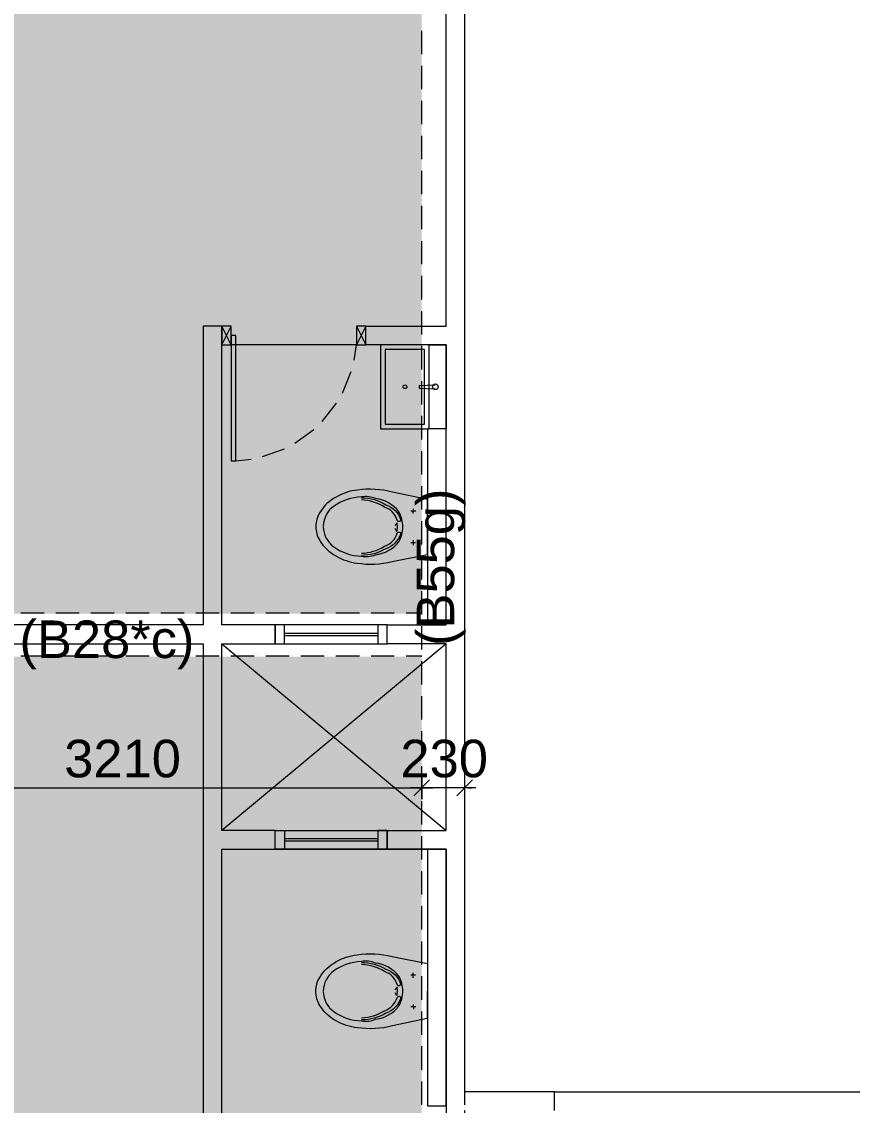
# Model space of a CAD drawing. Header units: millimetres. Extents: x -1303 to 98744, y -1303 to 90097.
# Drawn here: x 20263 to 24709, y 37820 to 43623 of the extents above; entities that cross this region are included whole.
import ezdxf

# ---------------------------------------------------------------- set-up
doc = ezdxf.new("R2010")
doc.units = ezdxf.units.MM
doc.layers.add('PDF_Geometry', color=7, linetype='Continuous')
doc.layers.add('PDF_Text', color=7, linetype='Continuous')
doc.layers.add('PDF_Solid Fills', color=192, linetype='Continuous', true_color=0xc2c0c0c0)
doc.styles.add('PDF ArialMT', font='arial.ttf')

msp = doc.modelspace()

# ---------------------------------------------------------------- linework, layer by layer
at = {"layer": 'PDF_Geometry', "color": 9, "lineweight": 0, "true_color": 0xc0c0c0}
for points in [[(23113.81983, 37892.6898), (22633.96819, 37892.6898), (22633.96819, 47392.36535)], [(22104.18797, 41992.14808), (22534.10689, 41992.14808), (22534.10689, 43792.22188), (11814.07151, 43792.22188)], [(22042.40793, 41810.19438), (22054.25525, 41892.28677), (21383.98903, 41892.28677), (21334.05838, 41992.14808)], [(21334.05838, 41892.28677), (21383.98903, 41992.14808)], [(21363.67874, 39192.60169), (22534.10689, 39192.60169), (22218.43797, 39192.60169), (22218.43797, 39292.463), (22534.10689, 39292.463), (22534.10689, 40291.93971), (22218.43797, 40291.93971), (22218.43797, 40392.64814), (22534.10689, 40392.64814), (22534.10689, 41892.28677), (22104.18797, 41892.28677), (22104.18797, 41992.14808), (22054.25525, 41892.28677)], [(22054.25525, 41992.14808), (22104.18797, 41892.28677)], [(22443.55153, 41892.28677), (22534.10689, 41892.28677), (22534.10689, 41442.05551), (22443.55153, 41442.05551)], [(21979.78284, 41634.16641), (22027.17419, 41750.11065)], [(22476.55833, 41675.63409), (22391.08158, 41672.24974), (22391.08158, 41660.40242), (22476.55833, 41656.17094)], [(21870.60938, 41481.83308), (21948.46822, 41580.00428)], [(21725.04683, 41365.88884), (21825.75526, 41438.67114)], [(21552.40323, 41293.95366), (21669.19045, 41336.26847)], [(21408.53286, 41271.95326), (21491.46824, 41280.41622)], [(22372.46347, 41001.98145), (22346.22746, 41001.98145)], [(22358.92191, 40989.287), (22359.76903, 41014.67589)], [(21837.60465, 40919.89319), (21837.60465, 40919.89319)], [(21837.60465, 40919.89319), (21837.60465, 40919.89319)], [(21877.38016, 40919.89319), (21877.38016, 40919.89319)], [(21877.38016, 40918.19894), (21877.38016, 40918.19894)], [(22260.75278, 40911.43023), (22267.52357, 40897.04153), (22272.6001, 40896.19442), (22275.1394, 40918.19894), (22272.6001, 40939.35635), (22260.75278, 40924.12467)], [(22275.1394, 40918.19894), (22275.1394, 40918.19894)], [(22302.22047, 40917.35182), (22302.22047, 40917.35182)], [(22302.22047, 40917.35182), (22302.22047, 40917.35182)], [(22371.61635, 40832.7222), (22345.38241, 40832.7222)], [(22358.92191, 40846.26376), (22358.07685, 40820.02775)], [(21669.19045, 40348.64321), (22168.50525, 40348.64321)], [(21669.19045, 40335.94877), (22168.50525, 40335.94877)], [(22534.10689, 40291.93971), (21334.05838, 39292.463)], [(21334.05838, 40291.93971), (22534.10689, 39292.463)], [(21669.19045, 39248.45807), (22168.50525, 39248.45807)], [(21669.19045, 39236.61075), (22168.50525, 39236.61075)], [(22434.24352, 39192.60169), (22434.24352, 37817.37026), (22534.10689, 37817.37026), (22534.10689, 39192.60169), (22534.10689, 37062.47235), (23113.81983, 37062.47235), (23113.81983, 37292.66658), (22633.96819, 37292.66658), (22633.96819, 37791.98138)], [(22358.92191, 38503.71736), (22358.07685, 38529.10625)], [(22371.61635, 38516.41181), (22345.38241, 38516.41181)], [(21837.60465, 38430.08793), (21837.60465, 38430.08793)], [(21837.60465, 38430.08793), (21837.60465, 38430.08793)], [(21877.38016, 38430.08793), (21877.38016, 38430.08793)], [(21877.38016, 38428.39782), (21877.38016, 38428.39782)], [(22260.75278, 38425.00933), (22267.52357, 38411.47189), (22272.6001, 38409.77765), (22275.1394, 38431.78218), (22272.6001, 38453.7867), (22260.75278, 38438.55089)], [(22275.1394, 38431.78218), (22275.1394, 38431.78218)], [(22302.22047, 38431.78218), (22302.22047, 38431.78218)], [(22302.22047, 38431.78218), (22302.22047, 38431.78218)], [(22358.92191, 38360.69411), (22359.76903, 38334.45811)], [(22372.46347, 38347.99967), (22346.22746, 38347.99967)], [(23113.81983, 37791.98138), (23113.81983, 37892.6898), (26253.57896, 37892.6898), (26253.57896, 37791.98138)]]:
    msp.add_lwpolyline(points, dxfattribs=at)
at = {"layer": 'PDF_Geometry', "color": 157, "lineweight": 0, "true_color": 0x3f5f7f}
for points in [[(22403.77602, 43448.62476), (22403.77602, 43573.87909)], [(22633.96819, 43448.62476), (22633.96819, 43573.87909)], [(22403.77602, 43260.74947), (22403.77602, 43385.99967)], [(22633.96819, 43260.74947), (22633.96819, 43385.99967)], [(22403.77602, 43073.71718), (22403.77602, 43198.12025)], [(22633.96819, 43073.71718), (22633.96819, 43198.12025)], [(22403.77602, 42885.83775), (22403.77602, 43011.09208)], [(22633.96819, 42885.83775), (22633.96819, 43011.09208)], [(22403.77602, 42698.80545), (22403.77602, 42823.21266)], [(22633.96819, 42698.80545), (22633.96819, 42823.21266)], [(22403.77602, 42510.93016), (22403.77602, 42636.18035)], [(22633.96819, 42510.93016), (22633.96819, 42636.18035)], [(22403.77602, 42323.89786), (22403.77602, 42448.30506)], [(22633.96819, 42323.89786), (22633.96819, 42448.30506)], [(22403.77602, 42136.01844), (22403.77602, 42261.27277)], [(22633.96819, 42136.01844), (22633.96819, 42261.27277)], [(22403.77602, 41948.14315), (22403.77602, 42073.39334)], [(22633.96819, 41948.14315), (22633.96819, 42073.39334)], [(22403.77602, 41761.11085), (22403.77602, 41886.36104)], [(22633.96819, 41761.11085), (22633.96819, 41886.36104)], [(22403.77602, 41573.23143), (22403.77602, 41698.48575)], [(22633.96819, 41573.23143), (22633.96819, 41698.48575)], [(22403.77602, 41386.20325), (22403.77602, 41511.45345)], [(22633.96819, 41386.20325), (22633.96819, 41511.45345)], [(22403.77602, 41198.32383), (22403.77602, 41323.57403)], [(22633.96819, 41198.32383), (22633.96819, 41323.57403)], [(22403.77602, 41011.29153), (22403.77602, 41135.69874)], [(22633.96819, 41011.29153), (22633.96819, 41135.69874)], [(22403.77602, 40823.41624), (22403.77602, 40948.66643)], [(22633.96819, 40823.41624), (22633.96819, 40948.66643)], [(22403.77602, 40636.38394), (22403.77602, 40760.78701)], [(22633.96819, 40636.38394), (22633.96819, 40760.78701)], [(22403.77602, 40448.50451), (22403.77602, 40573.75884)], [(22633.96819, 40448.50451), (22633.96819, 40573.75884)], [(20257.56994, 40456.96748), (20382.82013, 40456.96748)], [(20445.4473, 40456.96748), (20569.85244, 40456.96748)], [(20632.47753, 40456.96748), (20757.72979, 40456.96748)], [(20820.35696, 40456.96748), (20944.76209, 40456.96748)], [(21007.38719, 40456.96748), (21132.63945, 40456.96748)], [(21195.26454, 40456.96748), (21320.51681, 40456.96748)], [(21382.29685, 40456.96748), (21507.54911, 40456.96748)], [(21570.1742, 40456.96748), (21695.42646, 40456.96748)], [(21757.20651, 40456.96748), (21882.45877, 40456.96748)], [(21945.08386, 40456.96748), (22070.33612, 40456.96748)], [(22132.96122, 40456.96748), (22257.36635, 40456.96748)], [(22319.99352, 40456.96748), (22403.77602, 40456.96748)], [(22403.77602, 40260.62922), (22403.77602, 40385.87942)], [(22633.96819, 40260.62922), (22633.96819, 40385.87942)], [(20257.56994, 40227.62037), (20382.82013, 40227.62037)], [(20445.4473, 40227.62037), (20569.85244, 40227.62037)], [(20632.47753, 40227.62037), (20757.72979, 40227.62037)], [(20820.35696, 40227.62037), (20944.76209, 40227.62037)], [(21007.38719, 40227.62037), (21132.63945, 40227.62037)], [(21195.26454, 40227.62037), (21320.51681, 40227.62037)], [(21382.29685, 40227.62037), (21507.54911, 40227.62037)], [(21570.1742, 40227.62037), (21695.42646, 40227.62037)], [(21757.20651, 40227.62037), (21882.45877, 40227.62037)], [(21945.08386, 40227.62037), (22070.33612, 40227.62037)], [(22132.96122, 40227.62037), (22257.36635, 40227.62037)], [(22319.99352, 40227.62037), (22403.77602, 40227.62037)], [(22403.77602, 40073.59693), (22403.77602, 40198.84712)], [(22633.96819, 40073.59693), (22633.96819, 40198.84712)], [(22403.77602, 39885.7175), (22403.77602, 40010.97183)], [(22633.96819, 39885.7175), (22633.96819, 40010.97183)], [(22403.77602, 39698.6852), (22403.77602, 39823.93953)], [(22633.96819, 39698.6852), (22633.96819, 39823.93953)], [(22403.77602, 39510.80991), (22403.77602, 39636.0601)], [(22633.96819, 39510.80991), (22633.96819, 39636.0601)], [(22403.77602, 39323.77761), (22403.77602, 39448.18481)], [(22633.96819, 39323.77761), (22633.96819, 39448.18481)], [(22403.77602, 39135.89819), (22403.77602, 39261.15252)], [(22633.96819, 39135.89819), (22633.96819, 39261.15252)], [(22403.77602, 38948.87002), (22403.77602, 39073.27309)], [(22633.96819, 38948.87002), (22633.96819, 39073.27309)], [(22403.77602, 38760.9906), (22403.77602, 38886.24079)], [(22633.96819, 38760.9906), (22633.96819, 38886.24079)], [(22403.77602, 38573.95829), (22403.77602, 38698.3655)], [(22633.96819, 38573.95829), (22633.96819, 38698.3655)], [(22403.77602, 38386.083), (22403.77602, 38511.3332)], [(22633.96819, 38386.083), (22633.96819, 38511.3332)], [(22403.77602, 38198.20358), (22403.77602, 38323.45378)], [(22633.96819, 38198.20358), (22633.96819, 38323.45378)], [(22403.77602, 38011.17128), (22403.77602, 38136.4256)], [(22633.96819, 38011.17128), (22633.96819, 38136.4256)], [(22403.77602, 37823.29599), (22403.77602, 37948.54618)], [(22633.96819, 37823.29599), (22633.96819, 37948.54618)]]:
    msp.add_lwpolyline(points, dxfattribs=at)
at = {"layer": 'PDF_Geometry', "color": 9, "lineweight": 0, "true_color": 0xc0c0c0}
for points in [[(21334.05838, 40392.64814), (21334.05838, 41992.14808), (21234.195, 41992.14808), (21234.195, 40392.64814), (9804.11789, 40392.64814), (9804.11789, 40291.93971), (21234.195, 40291.93971), (21234.195, 37667.57417), (21334.05838, 37667.57417), (21334.05838, 39192.60169), (21619.2598, 39192.60169), (21619.2598, 39292.463), (21334.05838, 39292.463), (21334.05838, 40291.93971), (21619.2598, 40291.93971), (21619.2598, 40392.64814)], [(21334.05838, 41892.28677), (21383.98985, 41892.28677), (21383.98985, 41992.14973), (21334.05838, 41992.14973)], [(22054.25525, 41892.28677), (22104.18673, 41892.28677), (22104.18673, 41992.14973), (22054.25525, 41992.14973)], [(21383.98903, 41271.95326), (21408.53162, 41271.95326), (21408.53162, 41942.21987), (21383.98903, 41942.21987)], [(22183.73899, 41442.05551), (22443.55195, 41442.05551), (22443.55195, 41892.28513), (22183.73899, 41892.28513)], [(22209.12788, 41467.44439), (22419.00935, 41467.44439), (22419.00935, 41866.89624), (22209.12788, 41866.89624)], [(22434.24352, 40392.64814), (22534.10648, 40392.64814), (22534.10648, 41442.05551), (22434.24352, 41442.05551)], [(21619.2598, 40291.93971), (22218.43797, 40291.93971), (22218.43797, 40392.64814), (21619.2598, 40392.64814), (21619.2598, 40291.93971), (21669.19045, 40291.93971), (21669.19045, 40392.64814), (21619.2598, 40392.64814)], [(22168.50525, 40291.93971), (22218.43673, 40291.93971), (22218.43673, 40392.64896), (22168.50525, 40392.64896)], [(21619.2598, 39292.463), (22218.43797, 39292.463), (22218.43797, 39192.60169), (21619.2598, 39192.60169), (21619.2598, 39292.463), (21669.19045, 39292.463), (21669.19045, 39192.60169), (21619.2598, 39192.60169)], [(22168.50525, 39192.60169), (22218.43673, 39192.60169), (22218.43673, 39292.46465), (22168.50525, 39292.46465)]]:
    msp.add_lwpolyline(points, close=True, dxfattribs=at)
for points in [[(21838.11292, 40920.14526, 0.1567373641), (21857.99965, 40845.16457, 0.1343756162), (21944.32145, 40762.14241, 0.1103831412), (22058.06524, 40723.97643, 0.1007783614), (22246.36616, 40732.01376), (22434.24352, 40770.09709), (22434.24352, 41064.61067), (22248.05834, 41103.537, 0.1006238241), (22059.78841, 41114.41323, 0.1104899984), (21945.73263, 41077.27619, 0.1340987284), (21858.65875, 40995.0557, 0.1573099614)], [(21838.14805, 38430.24496, -0.1571004658), (21857.98518, 38505.2959, -0.1343777126), (21944.31526, 38588.29739, -0.1104878595), (22058.03218, 38626.45925, -0.1006285369), (22246.36616, 38617.12023), (22434.24352, 38579.88403), (22433.39639, 38284.52745), (22248.05834, 38245.597, -0.1008012611), (22059.75742, 38236.03484, -0.1105583263), (21945.76156, 38273.18427, -0.1342187987), (21858.67734, 38355.35931, -0.1567442393)]]:
    msp.add_lwpolyline(points, format="xyb", close=True, dxfattribs=at)
for points in [[(21877.38016, 40918.53779, 0.2394992232), (21933.82746, 40810.21353, 0.1477600519), (22080.23713, 40760.28287, 0.1425592039), (22155.98023, 40768.48963, 0.2034315016), (22281.57134, 40838.13964, 0.1266288766), (22302.55312, 40918.0915, 0.1268631724), (22282.25937, 40998.22105, 0.2034649572), (22157.35629, 41068.97439, 0.1422535069), (22081.6731, 41077.90017, 0.1475996751), (21934.79236, 41029.31252, 0.2393907044), (21877.40909, 40921.49652)], [(22082.49957, 41073.18521, -0.1365881708), (22212.71886, 41036.45314, -0.2359823063), (22292.38248, 40954.27872, -0.6686453011), (22273.78608, 40950.53011, 0.2505116382), (22204.8964, 41023.56448, 0.1341417975), (22082.44791, 41061.56517)], [(22081.16896, 40776.61374, 0.1340578458), (22203.97076, 40813.49044, 0.2506361977), (22273.50094, 40885.92563, -0.6687271098), (22292.06533, 40881.97928, -0.2360506411), (22211.66718, 40800.56459, -0.1365417257), (22081.08425, 40765.0185)], [(21877.38016, 38428.90196, 0.2393655878), (21934.75929, 38321.08597, 0.1474115336), (22081.67517, 38272.50657, 0.1423822835), (22157.33562, 38281.47781, 0.2037481139), (22282.24904, 38352.23115, 0.1271329448), (22302.55932, 38432.3731, 0.1268466205), (22281.53828, 38512.27536, 0.2034804821), (22156.00503, 38581.90059, 0.1425195367), (22080.24539, 38590.14454, 0.1477163248), (21933.8068, 38540.23455, 0.2394686762), (21877.39462, 38431.91027)], [(22081.11317, 38585.43784, -0.1365552844), (22211.65892, 38549.87521, -0.2359832922), (22292.02026, 38468.37842, -0.6712297202), (22273.53194, 38464.53483, 0.2501736463), (22203.96663, 38536.89151, 0.1342405172), (22081.1669, 38573.8178)], [(22082.43758, 38288.84158, 0.1339069435), (22204.91707, 38326.8464, 0.2505217949), (22273.79227, 38399.90144, -0.6674576524), (22292.40418, 38396.15344, -0.2361216553), (22212.68373, 38313.9784, -0.1363866596), (22082.52229, 38277.24633)]]:
    msp.add_lwpolyline(points, format="xyb", dxfattribs=at)
at = {"layer": 'PDF_Geometry', "lineweight": 0}
for points in [[(20276.18805, 40227.62037), (20276.18805, 40227.62037)], [(20338.81314, 40227.62037), (20338.81314, 40227.62037)], [(20401.44031, 40227.62037), (20401.44031, 40227.62037)], [(20464.0654, 40227.62037), (20464.0654, 40227.62037)], [(20526.6905, 40227.62037), (20526.6905, 40227.62037)], [(20588.47054, 40227.62037), (20588.47054, 40227.62037)], [(20651.09771, 40227.62037), (20651.09771, 40227.62037)], [(20713.7228, 40227.62037), (20713.7228, 40227.62037)], [(20776.34789, 40227.62037), (20776.34789, 40227.62037)], [(20838.97506, 40227.62037), (20838.97506, 40227.62037)], [(20901.60016, 40227.62037), (20901.60016, 40227.62037)], [(20964.22732, 40227.62037), (20964.22732, 40227.62037)], [(21026.00529, 40227.62037), (21026.00529, 40227.62037)], [(21088.63246, 40227.62037), (21088.63246, 40227.62037)], [(21151.25755, 40227.62037), (21151.25755, 40227.62037)], [(21213.88472, 40227.62037), (21213.88472, 40227.62037)], [(21276.50981, 40227.62037), (21276.50981, 40227.62037)], [(21339.13491, 40227.62037), (21339.13491, 40227.62037)], [(21401.76208, 40227.62037), (21401.76208, 40227.62037)], [(21463.54212, 40227.62037), (21463.54212, 40227.62037)], [(21526.16721, 40227.62037), (21526.16721, 40227.62037)], [(21588.79231, 40227.62037), (21588.79231, 40227.62037)], [(21651.41947, 40227.62037), (21651.41947, 40227.62037)], [(21714.04457, 40227.62037), (21714.04457, 40227.62037)], [(21776.67174, 40227.62037), (21776.67174, 40227.62037)], [(21838.4497, 40227.62037), (21838.4497, 40227.62037)], [(21901.07687, 40227.62037), (21901.07687, 40227.62037)], [(21963.70197, 40227.62037), (21963.70197, 40227.62037)], [(22026.32913, 40227.62037), (22026.32913, 40227.62037)], [(22088.95423, 40227.62037), (22088.95423, 40227.62037)], [(22151.57932, 40227.62037), (22151.57932, 40227.62037)], [(22214.20649, 40227.62037), (22214.20649, 40227.62037)], [(22275.98653, 40227.62037), (22275.98653, 40227.62037)], [(22338.61162, 40227.62037), (22338.61162, 40227.62037)], [(22403.77602, 40227.62037), (22403.77602, 40227.62037)], [(22403.77602, 40222.54589), (22403.77602, 40222.54589)], [(22403.77602, 40152.30082), (22403.77602, 40152.30082)], [(22403.77602, 40089.67573), (22403.77602, 40089.67573)], [(22403.77602, 40027.05063), (22403.77602, 40027.05063)], [(22403.77602, 39965.26853), (22403.77602, 39965.26853)], [(22403.77602, 39902.64342), (22403.77602, 39902.64342)], [(22403.77602, 39840.01833), (22403.77602, 39840.01833)], [(22403.77602, 39777.39324), (22403.77602, 39777.39324)], [(22403.77602, 39714.76813), (22403.77602, 39714.76813)], [(22403.77602, 39652.13891), (22403.77602, 39652.13891)], [(22403.77602, 39590.36093), (22403.77602, 39590.36093)], [(22403.77602, 39520.11999), (22403.77602, 39520.11999)], [(22403.77602, 39520.11999), (22403.77602, 39520.11999)], [(22633.96819, 39520.11999), (22633.96819, 39520.11999)], [(22403.77602, 39437.18048), (22403.77602, 39437.18048)], [(22633.96819, 39437.18048), (22633.96819, 39437.18048)], [(22403.77602, 39374.55539), (22403.77602, 39374.55539)], [(22633.96819, 39374.55539), (22633.96819, 39374.55539)], [(22403.77602, 39312.77741), (22403.77602, 39312.77741)], [(22633.96819, 39312.77741), (22633.96819, 39312.77741)], [(22403.77602, 39250.14819), (22403.77602, 39250.14819)], [(22633.96819, 39250.14819), (22633.96819, 39250.14819)], [(22403.77602, 39187.52308), (22403.77602, 39187.52308)], [(22633.96819, 39187.52308), (22633.96819, 39187.52308)], [(22403.77602, 39124.89799), (22403.77602, 39124.89799)], [(22633.96819, 39124.89799), (22633.96819, 39124.89799)], [(22403.77602, 39062.27289), (22403.77602, 39062.27289)], [(22633.96819, 39062.27289), (22633.96819, 39062.27289)], [(22403.77602, 38999.64779), (22403.77602, 38999.64779)], [(22633.96819, 38999.64779), (22633.96819, 38999.64779)], [(22403.77602, 38937.86569), (22403.77602, 38937.86569)], [(22633.96819, 38937.86569), (22633.96819, 38937.86569)], [(22403.77602, 38875.24059), (22403.77602, 38875.24059)], [(22633.96819, 38875.24059), (22633.96819, 38875.24059)], [(22403.77602, 38812.6155), (22403.77602, 38812.6155)], [(22633.96819, 38812.6155), (22633.96819, 38812.6155)], [(22403.77602, 38749.99039), (22403.77602, 38749.99039)], [(22633.96819, 38749.99039), (22633.96819, 38749.99039)], [(22403.77602, 38687.36117), (22403.77602, 38687.36117)], [(22633.96819, 38687.36117), (22633.96819, 38687.36117)], [(22403.77602, 38624.73607), (22403.77602, 38624.73607)], [(22633.96819, 38624.73607), (22633.96819, 38624.73607)], [(22403.77602, 38562.11097), (22403.77602, 38562.11097)], [(22633.96819, 38562.11097), (22633.96819, 38562.11097)], [(22403.77602, 38500.333), (22403.77602, 38500.333)], [(22633.96819, 38500.333), (22633.96819, 38500.333)], [(22403.77602, 38437.70377), (22403.77602, 38437.70377)], [(22633.96819, 38437.70377), (22633.96819, 38437.70377)], [(22403.77602, 38375.07867), (22403.77602, 38375.07867)], [(22633.96819, 38375.07867), (22633.96819, 38375.07867)], [(22403.77602, 38312.45358), (22403.77602, 38312.45358)], [(22633.96819, 38312.45358), (22633.96819, 38312.45358)], [(22403.77602, 38249.82848), (22403.77602, 38249.82848)], [(22633.96819, 38249.82848), (22633.96819, 38249.82848)], [(22403.77602, 38187.20338), (22403.77602, 38187.20338)], [(22633.96819, 38187.20338), (22633.96819, 38187.20338)], [(22403.77602, 38124.57416), (22403.77602, 38124.57416)], [(22633.96819, 38124.57416), (22633.96819, 38124.57416)], [(22403.77602, 38062.79618), (22403.77602, 38062.79618)], [(22633.96819, 38062.79618), (22633.96819, 38062.79618)], [(22403.77602, 38000.17109), (22403.77602, 38000.17109)], [(22633.96819, 38000.17109), (22633.96819, 38000.17109)], [(22403.77602, 37937.54598), (22403.77602, 37937.54598)], [(22633.96819, 37937.54598), (22633.96819, 37937.54598)], [(22403.77602, 37874.91676), (22403.77602, 37874.91676)], [(22633.96819, 37874.91676), (22633.96819, 37874.91676)]]:
    msp.add_lwpolyline(points, dxfattribs=at)
at = {"layer": 'PDF_Geometry', "color": 122, "lineweight": 0, "true_color": 0x00b88a}
for points in [[(22403.77602, 39460.03214), (22403.77602, 39580.20373)], [(22463.86389, 39520.11999), (22343.69023, 39520.11999)], [(22446.09083, 39562.43481), (22361.46121, 39477.80518)]]:
    msp.add_lwpolyline(points, close=True, dxfattribs=at)
for points in [[(22633.96819, 39460.03214), (22633.96819, 39580.20373)], [(19233.55147, 39520.11999), (19214.08624, 39520.11999), (22383.46574, 39520.11999), (22364.00051, 39520.11999)], [(22633.96819, 39520.11999), (22403.77602, 39520.11999)], [(22694.05605, 39520.11999), (22573.8824, 39520.11999)], [(22676.283, 39562.43481), (22591.65338, 39477.80518)], [(22653.43342, 39520.11999), (22673.74577, 39520.11999)]]:
    msp.add_lwpolyline(points, dxfattribs=at)
at = {"layer": 'PDF_Geometry', "color": 9, "lineweight": 0, "true_color": 0xc0c0c0}
for centre, radius in [((22314.28368, 41667.74468), 10.03239), ((22477.28697, 41667.74288), 15.03069)]:
    msp.add_circle(centre, radius, dxfattribs=at)
at = {"layer": 'PDF_Solid Fills', "color": 254, "lineweight": 0, "true_color": 0x00007f}
for points in [[(22404.2843, 43692.69942), (22404.2843, 40452.736), (19194.28216, 43692.69942), (19194.28216, 40452.736)], [(19194.28216, 40222.71532), (19194.28216, 37292.74923), (22404.2843, 40222.71532), (22404.2843, 37292.74923)]]:
    msp.add_solid(points, dxfattribs=at)

# ---------------------------------------------------------------- texts
at = {"layer": 'PDF_Text', "color": 6, "insert": (22507.73528, 40279.72649), "char_height": 201.084641, "attachment_point": 4, "rotation": 90, "style": 'PDF ArialMT'}
msp.add_mtext('(B55g)', dxfattribs=at)
at = {"layer": 'PDF_Text', "color": 6, "insert": (20251.00623, 40285.55931), "char_height": 201.084641, "attachment_point": 4, "style": 'PDF ArialMT'}
msp.add_mtext('(B28*c)', dxfattribs=at)
at = {"layer": 'PDF_Text', "char_height": 201.084641, "attachment_point": 4, "style": 'PDF ArialMT'}
for s, insert in [('3210', (20490.56274, 39675.86225)), ('230', (22290.03783, 39675.86225))]:
    msp.add_mtext(s, dxfattribs=dict(at, insert=insert))

doc.saveas('drawing.dxf')
